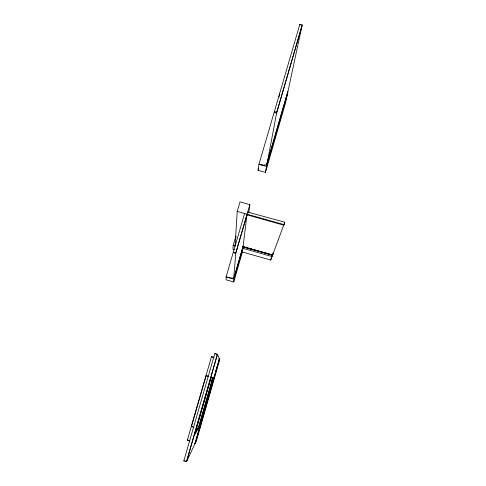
<?xml version="1.0" encoding="UTF-8"?>
<svg xmlns="http://www.w3.org/2000/svg" width="486" height="486" viewBox="0 0 486 486"><rect width="100%" height="100%" fill="white"/><g stroke="black" fill="none" stroke-linecap="round" stroke-linejoin="round"><path stroke-width="0.73" d="M248.765 212.807L249.847 204.649L240.011 201.872L237.204 211.404L235.084 246.086L233.134 245.533L235.917 236.032L235.789 238.073M244.671 213.676A2.564 0.614 16.3 0 1 244.604 213.494L226.087 276.886L226.118 279.808L233.742 281.971L234.021 278.041L243.231 246.074L243.036 246.894L272.573 255.253L284.76 222.242L247.72 212.042M249.847 204.649L235.783 252.927L233.736 278.156A8.274 1.185 16.2 0 1 226.087 276.886L233.942 279.116L242.866 248.291L272.075 256.565L273.047 253.091M233.742 281.971L242.405 252.021L247.064 214.186M258.06 170.319L258.971 164.28L299.85 24.3L302.177 24.944L285.428 103.287L265.441 172.39L258.06 170.319L258.698 168.138M279.007 96.969L279.675 93.385M265.441 172.39L276.759 112.223L302.177 24.944M242.405 252.021L270.763 260.059L272.865 253.892M270.763 260.059L272.087 255.332M272.573 255.253L272.853 254.318L272.682 254.962L242.678 246.487M195.062 443.341L214.927 374.117M215.347 372.659L217.856 363.911M218.275 362.459L219.32 358.814L219.01 358.723M218.992 358.686L219.405 358.802L195.093 443.548L194.673 443.414M195.542 442.6L219.514 359.039M183.823 460.935L214.83 353.559L217.4 354.294L219.745 359.549L196.514 440.547L186.472 461.7L183.823 460.935A2.758 0.383 15.9 0 1 184.267 460.862M186.472 461.7L217.4 354.294M186.642 461.348L217.436 354.379L216.774 354.191M211.179 377.816L194.661 435.025L198.495 428.057L212.983 377.622L211.118 377.822M198.197 428.603L212.838 377.634M233.918 278.01L239.021 260.387M239.434 258.959L242.933 246.858M266.881 164.153L287.53 92.468M213.548 357.325L211.477 356.736L187.31 440.231A8.681 0.948 15.9 0 1 189.425 440.869M287.098 95.456L266.565 166.419L258.971 164.28A7.989 2.552 16.5 0 0 266.65 164.505L287.87 91.866A0.796 0.34 16.4 0 0 287.475 91.805M193.981 427.388L191.387 426.641L206.125 375.714L208.227 376.273M235.51 244.306L235.103 245.697L233.134 245.533L232.958 249.348L234.222 249.707M246.359 214.605A2.564 0.614 16.3 0 0 246.991 214.806L235.753 253.4A2.594 0.468 16.2 0 1 233.292 252.222L235.783 252.927M284.76 222.242L283.873 225.218L246.991 214.806M287.36 92.978L287.797 92.2M195.542 432.157L198.871 426.252M187.924 439.241L187.31 440.231L190.05 441.021M242.739 247.064L243.055 246.736L272.628 255.107M210.45 380.368L212.182 379.918M194.564 443.226L195.172 443.372M267.081 163.667L266.249 163.709L266.984 164.183M234.033 277.804L233.231 277.694L234.021 278.041M276.759 112.223L274.365 111.555A2.485 0.984 16.6 0 0 276.577 113.195L301.903 26.201A2.412 1.288 16.9 0 1 301.314 25.989M237.204 211.404L284.085 224.641M243.784 246.991L272.597 255.15M211.477 356.736L214.156 357.502M206.125 375.714L208.682 376.443M216.149 354.002L214.83 353.559M194.953 443.153L195.135 443.463M300.032 25.017A2.412 1.288 16.9 0 1 299.85 24.3M185.3 461.014A2.758 0.383 15.9 0 1 185.95 461.165M191.387 426.641A7.09 0.614 16 0 1 192.48 426.635"/></g></svg>
